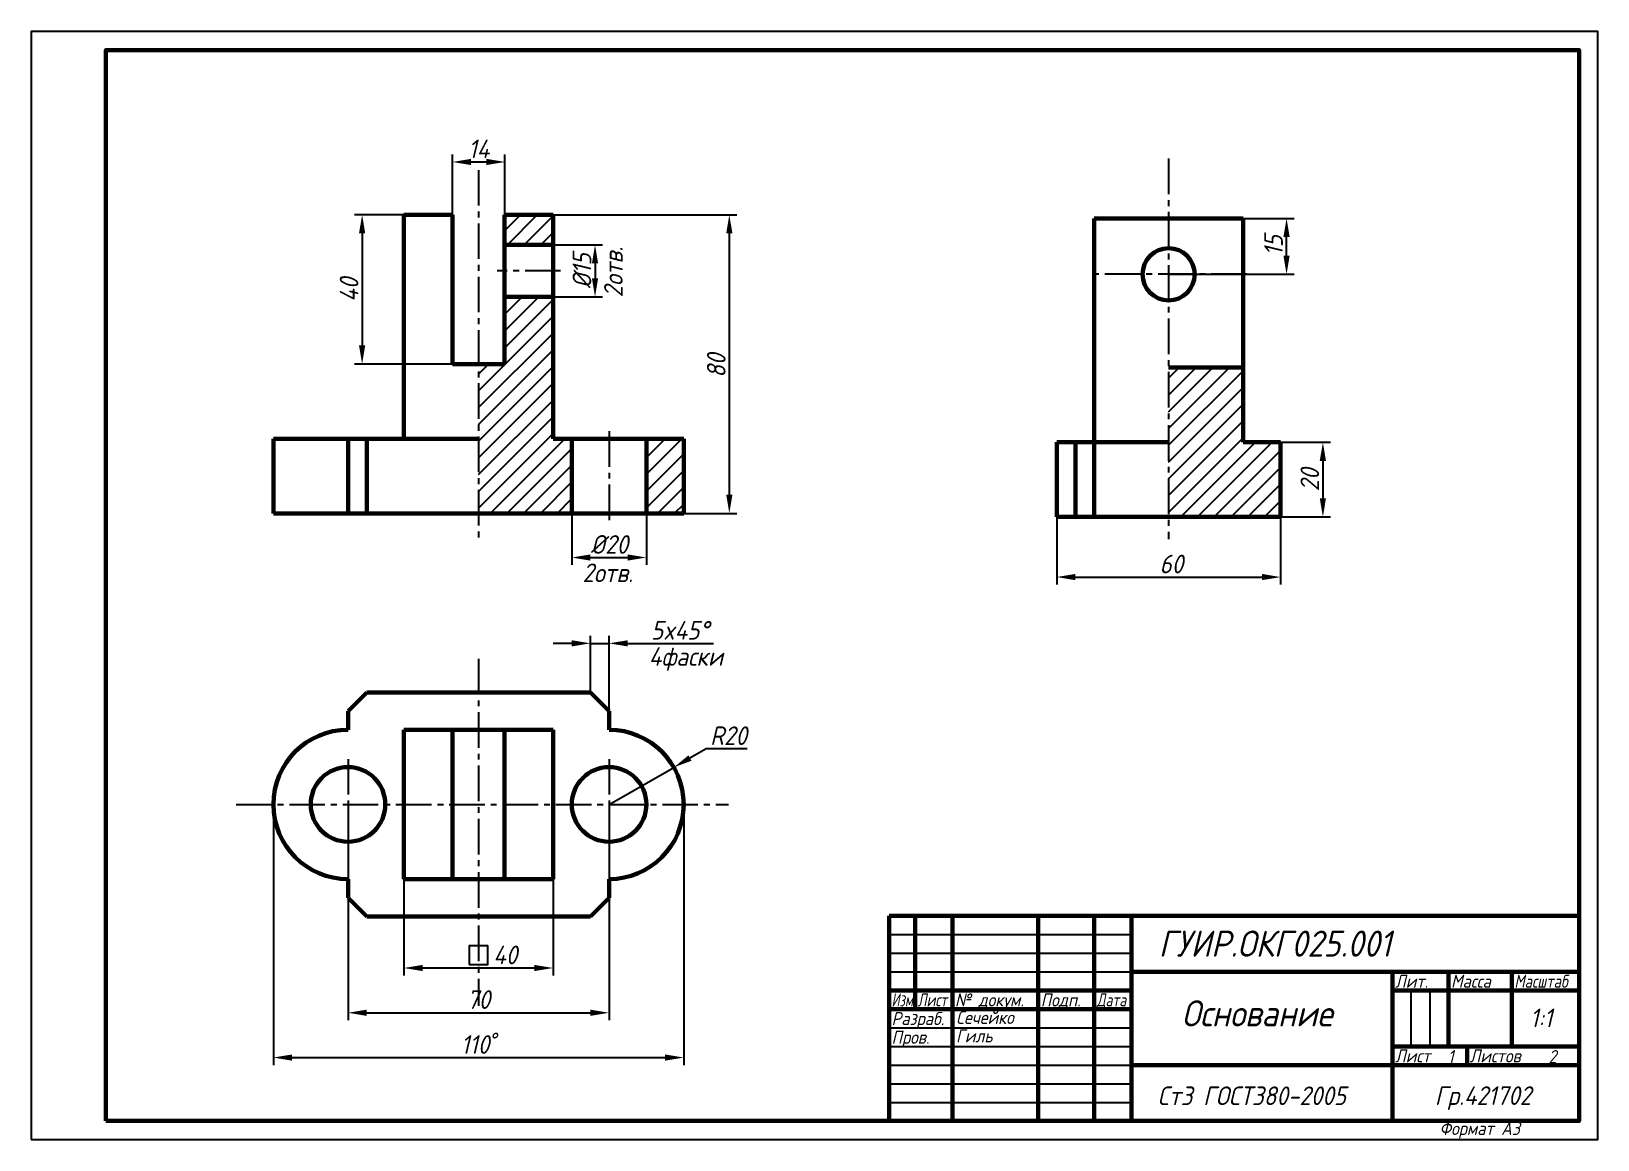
# Model space of a CAD drawing. Header units: millimetres. Extents: x 0 to 420, y 0 to 297.
import ezdxf

# ---------------------------------------------------------------- set-up
doc = ezdxf.new("R2010")
doc.units = ezdxf.units.MM
doc.header["$LTSCALE"] = 0.5
doc.linetypes.add('осевая2', pattern=[28.575, 19.05, -3.175, 3.175, -3.175])
doc.layers.get('0').update_dxf_attribs({"lineweight": 60})
doc.layers.get('Defpoints').update_dxf_attribs({"color": 5})
doc.layers.add('1-оси', color=1, linetype='осевая2')
doc.layers.add('3-размеры', color=6, linetype='Continuous')
doc.layers.add('2-штриховка', color=7, linetype='Continuous', true_color=0x00c7c7)
doc.layers.add('4-текст', color=7, linetype='Continuous', true_color=0x00ad00)
doc.styles.get("Standard").update_dxf_attribs({"font": 'isocpeui.ttf', "width": 0.9})
doc.dimstyles.new('Standart', dxfattribs={"dimtxt": 5, "dimasz": 5, "dimexe": 2, "dimexo": 0, "dimgap": 1, "dimtad": 1, "dimtoh": 1, "dimdec": 0, "dimtxsty": 'Standard', "dimcen": 2.5, "dimadec": 0, "dimazin": 0, "dimtfac": 1, "dimtdec": 0, "dimtmove": 0, "dimatfit": 3, "dimldrblk": 'DOTSMALL', "dimfxl": 1, "dimarcsym": 0})

# ---------------------------------------------------------------- blocks, each defined once
blk = doc.blocks.new('*D3')
at = {"layer": '3-размеры', "color": 0, "lineweight": -2, "transparency": 16777216}
for p, q in [((112.92, 247.83), (112.92, 264)), ((117.92, 262), (122, 262)), ((127, 247.83), (127, 264))]:
    blk.add_line(p, q, dxfattribs=at)
at = {"layer": '3-размеры', "color": 0, "transparency": 16777216}
for points in [[(117.92, 262.83), (117.92, 261.17), (112.92, 262)], [(122, 262.83), (122, 261.17), (127, 262)]]:
    blk.add_solid(points, dxfattribs=at)
at = {"layer": 'Defpoints', "color": 0, "transparency": 16777216}
for p in [(127, 262), (112.92, 247.83), (127, 247.83)]:
    blk.add_point(p, dxfattribs=at)
at = {"layer": '3-размеры', "color": 0, "transparency": 16777216, "insert": (120, 265.5), "char_height": 5, "attachment_point": 5}
blk.add_mtext('14', dxfattribs=at)
blk = doc.blocks.new('_DotSmall')
at = {"color": 0, "linetype": 'ByBlock', "const_width": 0.5}
blk.add_lwpolyline([(-0.0625, 0, 1), (0.0625, 0, 1)], format="xyb", close=True, dxfattribs=at)
blk = doc.blocks.new('*D7')
at = {"layer": '3-размеры', "color": 0, "lineweight": -2, "transparency": 16777216}
for p, q in [((180.95, 104.75), (176.61, 102.26)), ((191.98, 104.75), (180.95, 104.75)), ((154.92, 89.83), (172.28, 99.77))]:
    blk.add_line(p, q, dxfattribs=at)
at = {"layer": '3-размеры', "color": 0, "transparency": 16777216}
blk.add_solid([(176.2, 102.98), (177.03, 101.54), (172.28, 99.77)], dxfattribs=at)
at = {"layer": 'Defpoints', "color": 0, "transparency": 16777216}
for p in [(172.28, 99.77), (154.92, 89.83)]:
    blk.add_point(p, dxfattribs=at)
at = {"layer": '3-размеры', "color": 0, "transparency": 16777216, "insert": (186.96, 108.25), "char_height": 5, "attachment_point": 5}
blk.add_mtext('R20', dxfattribs=at)
blk = doc.blocks.new('*D8')
at = {"layer": '3-размеры', "color": 0, "lineweight": -2, "transparency": 16777216}
for p, q in [((64.92, 89.83), (64.92, 20)), ((174.92, 89.83), (174.92, 20)), ((69.92, 22), (169.92, 22))]:
    blk.add_line(p, q, dxfattribs=at)
at = {"layer": '3-размеры', "color": 0, "transparency": 16777216}
for points in [[(69.92, 22.83), (69.92, 21.17), (64.92, 22)], [(169.92, 22.83), (169.92, 21.17), (174.92, 22)]]:
    blk.add_solid(points, dxfattribs=at)
at = {"layer": 'Defpoints', "color": 0, "transparency": 16777216}
for p in [(64.92, 89.83), (174.92, 89.83), (174.92, 22)]:
    blk.add_point(p, dxfattribs=at)
at = {"layer": '3-размеры', "color": 0, "transparency": 16777216, "insert": (119, 25.5), "char_height": 5, "attachment_point": 5}
blk.add_mtext('110', dxfattribs=at)
blk = doc.blocks.new('*D9')
at = {"layer": '3-размеры', "color": 0, "lineweight": -2, "transparency": 16777216}
for p, q in [((99.92, 69.83), (99.92, 44)), ((139.92, 69.83), (139.92, 44)), ((104.92, 46), (134.92, 46))]:
    blk.add_line(p, q, dxfattribs=at)
at = {"layer": '3-размеры', "color": 0, "transparency": 16777216}
for points in [[(104.92, 46.83), (104.92, 45.17), (99.92, 46)], [(134.92, 46.83), (134.92, 45.17), (139.92, 46)]]:
    blk.add_solid(points, dxfattribs=at)
at = {"layer": 'Defpoints', "color": 0, "transparency": 16777216}
for p in [(99.92, 69.83), (139.92, 69.83), (139.92, 46)]:
    blk.add_point(p, dxfattribs=at)
at = {"layer": '3-размеры', "color": 0, "transparency": 16777216, "insert": (119.92, 49.5), "char_height": 5, "attachment_point": 5}
blk.add_mtext('     40', dxfattribs=at)
blk = doc.blocks.new('*D10')
at = {"layer": '3-размеры', "color": 0, "lineweight": -2, "transparency": 16777216}
for p, q in [((84.92, 89.83), (84.92, 32)), ((154.92, 89.83), (154.92, 32)), ((89.92, 34), (149.92, 34))]:
    blk.add_line(p, q, dxfattribs=at)
at = {"layer": '3-размеры', "color": 0, "transparency": 16777216}
for points in [[(89.92, 34.83), (89.92, 33.17), (84.92, 34)], [(149.92, 34.83), (149.92, 33.17), (154.92, 34)]]:
    blk.add_solid(points, dxfattribs=at)
at = {"layer": 'Defpoints', "color": 0, "transparency": 16777216}
for p in [(84.92, 89.83), (154.92, 89.83), (154.92, 34)]:
    blk.add_point(p, dxfattribs=at)
at = {"layer": '3-размеры', "color": 0, "transparency": 16777216, "insert": (119.92, 37.53), "char_height": 5, "attachment_point": 5}
blk.add_mtext('70', dxfattribs=at)
blk = doc.blocks.new('*D11')
at = {"layer": '3-размеры', "color": 0, "lineweight": -2, "transparency": 16777216}
for p, q in [((149.92, 119.83), (149.92, 135)), ((154.92, 114.83), (154.92, 135)), ((144.92, 133), (139.92, 133)), ((149.92, 133), (154.92, 133)), ((159.92, 133), (182.96, 133))]:
    blk.add_line(p, q, dxfattribs=at)
at = {"layer": '3-размеры', "color": 0, "transparency": 16777216}
for points in [[(144.92, 133.83), (144.92, 132.17), (149.92, 133)], [(159.92, 133.83), (159.92, 132.17), (154.92, 133)]]:
    blk.add_solid(points, dxfattribs=at)
at = {"layer": 'Defpoints', "color": 0, "transparency": 16777216}
for p in [(149.92, 133), (149.92, 119.83), (154.92, 114.83)]:
    blk.add_point(p, dxfattribs=at)
at = {"layer": '3-размеры', "color": 0, "transparency": 16777216, "insert": (173.94, 136.5), "char_height": 5, "width": 3.1636, "attachment_point": 5}
blk.add_mtext('5x45°', dxfattribs=at)
blk = doc.blocks.new('*D12')
at = {"layer": '3-размеры', "color": 0, "lineweight": -2, "transparency": 16777216}
for p, q in [((144.92, 167.83), (144.92, 154)), ((164.92, 167.83), (164.92, 154)), ((149.92, 156), (159.92, 156))]:
    blk.add_line(p, q, dxfattribs=at)
at = {"layer": '3-размеры', "color": 0, "transparency": 16777216}
for points in [[(149.92, 156.83), (149.92, 155.17), (144.92, 156)], [(159.92, 156.83), (159.92, 155.17), (164.92, 156)]]:
    blk.add_solid(points, dxfattribs=at)
at = {"layer": 'Defpoints', "color": 0, "transparency": 16777216}
for p in [(144.92, 167.83), (164.92, 167.83), (164.92, 156)]:
    blk.add_point(p, dxfattribs=at)
at = {"layer": '3-размеры', "color": 0, "transparency": 16777216, "insert": (155, 159.5), "char_height": 5, "width": 6.2966, "attachment_point": 5}
blk.add_mtext('%%C20', dxfattribs=at)
blk = doc.blocks.new('*D13')
at = {"layer": '3-размеры', "color": 0, "lineweight": -2, "transparency": 16777216}
for p, q in [((274.95, 166.89), (274.95, 148.76)), ((334.95, 166.89), (334.95, 148.76)), ((279.95, 150.76), (329.95, 150.76))]:
    blk.add_line(p, q, dxfattribs=at)
at = {"layer": '3-размеры', "color": 0, "transparency": 16777216}
for points in [[(279.95, 151.6), (279.95, 149.93), (274.95, 150.76)], [(329.95, 151.6), (329.95, 149.93), (334.95, 150.76)]]:
    blk.add_solid(points, dxfattribs=at)
at = {"layer": 'Defpoints', "color": 0, "transparency": 16777216}
for p in [(274.95, 166.89), (334.95, 166.89), (334.95, 150.76)]:
    blk.add_point(p, dxfattribs=at)
at = {"layer": '3-размеры', "color": 0, "transparency": 16777216, "insert": (305.69, 154.26), "char_height": 5, "attachment_point": 5}
blk.add_mtext('60', dxfattribs=at)
blk = doc.blocks.new('*D16')
at = {"layer": '3-размеры', "color": 0, "lineweight": -2, "transparency": 16777216}
for p, q in [((304.95, 246.89), (338.58, 246.89)), ((336.58, 236.89), (336.58, 241.89)), ((304.95, 231.89), (338.58, 231.89))]:
    blk.add_line(p, q, dxfattribs=at)
at = {"layer": '3-размеры', "color": 0, "transparency": 16777216}
for points in [[(335.75, 241.89), (337.41, 241.89), (336.58, 246.89)], [(335.75, 236.89), (337.41, 236.89), (336.58, 231.89)]]:
    blk.add_solid(points, dxfattribs=at)
at = {"layer": 'Defpoints', "color": 0, "transparency": 16777216}
for p in [(304.95, 246.89), (336.58, 246.89), (304.95, 231.89)]:
    blk.add_point(p, dxfattribs=at)
at = {"layer": '3-размеры', "color": 0, "transparency": 16777216, "insert": (333.08, 239.64), "char_height": 5, "attachment_point": 5, "rotation": 90}
blk.add_mtext('15', dxfattribs=at)
blk = doc.blocks.new('*D17')
at = {"layer": '3-размеры', "color": 0, "lineweight": -2, "transparency": 16777216}
for p, q in [((139.92, 247.83), (189.16, 247.83)), ((187.16, 242.83), (187.16, 172.83)), ((139.92, 167.83), (189.16, 167.83))]:
    blk.add_line(p, q, dxfattribs=at)
at = {"layer": '3-размеры', "color": 0, "transparency": 16777216}
for points in [[(186.33, 242.83), (188, 242.83), (187.16, 247.83)], [(186.33, 172.83), (188, 172.83), (187.16, 167.83)]]:
    blk.add_solid(points, dxfattribs=at)
at = {"layer": 'Defpoints', "color": 0, "transparency": 16777216}
for p in [(139.92, 247.83), (139.92, 167.83), (187.16, 167.83)]:
    blk.add_point(p, dxfattribs=at)
at = {"layer": '3-размеры', "color": 0, "transparency": 16777216, "insert": (183.66, 207.41), "char_height": 5, "attachment_point": 5, "rotation": 90}
blk.add_mtext('80', dxfattribs=at)
blk = doc.blocks.new('*D18')
at = {"layer": '3-размеры', "color": 0, "lineweight": -2, "transparency": 16777216}
for p, q in [((112.92, 247.83), (86.7, 247.83)), ((88.7, 242.83), (88.7, 212.83)), ((112.92, 207.83), (86.7, 207.83))]:
    blk.add_line(p, q, dxfattribs=at)
at = {"layer": '3-размеры', "color": 0, "transparency": 16777216}
for points in [[(87.86, 242.83), (89.53, 242.83), (88.7, 247.83)], [(87.86, 212.83), (89.53, 212.83), (88.7, 207.83)]]:
    blk.add_solid(points, dxfattribs=at)
at = {"layer": 'Defpoints', "color": 0, "transparency": 16777216}
for p in [(112.92, 247.83), (88.7, 207.83), (112.92, 207.83)]:
    blk.add_point(p, dxfattribs=at)
at = {"layer": '3-размеры', "color": 0, "transparency": 16777216, "insert": (85.2, 227.75), "char_height": 5, "attachment_point": 5, "rotation": 90}
blk.add_mtext('40', dxfattribs=at)
blk = doc.blocks.new('*D19')
at = {"layer": '3-размеры', "color": 0, "lineweight": -2, "transparency": 16777216}
for p, q in [((139.92, 239.83), (153.15, 239.83)), ((151.15, 234.83), (151.15, 230.83)), ((139.92, 225.83), (153.15, 225.83))]:
    blk.add_line(p, q, dxfattribs=at)
at = {"layer": '3-размеры', "color": 0, "transparency": 16777216}
for points in [[(150.32, 234.83), (151.98, 234.83), (151.15, 239.83)], [(150.32, 230.83), (151.98, 230.83), (151.15, 225.83)]]:
    blk.add_solid(points, dxfattribs=at)
at = {"layer": 'Defpoints', "color": 0, "transparency": 16777216}
for p in [(139.92, 239.83), (139.92, 225.83), (151.15, 225.83)]:
    blk.add_point(p, dxfattribs=at)
at = {"layer": '3-размеры', "color": 0, "transparency": 16777216, "insert": (147.65, 232.83), "char_height": 5, "attachment_point": 5, "rotation": 90}
blk.add_mtext('%%C15', dxfattribs=at)
blk = doc.blocks.new('*D20')
at = {"layer": '3-размеры', "color": 0, "lineweight": -2, "transparency": 16777216}
for p, q in [((334.95, 186.89), (348.32, 186.89)), ((346.32, 181.89), (346.32, 171.89)), ((334.95, 166.89), (348.32, 166.89))]:
    blk.add_line(p, q, dxfattribs=at)
at = {"layer": '3-размеры', "color": 0, "transparency": 16777216}
for points in [[(345.48, 181.89), (347.15, 181.89), (346.32, 186.89)], [(345.48, 171.89), (347.15, 171.89), (346.32, 166.89)]]:
    blk.add_solid(points, dxfattribs=at)
at = {"layer": 'Defpoints', "color": 0, "transparency": 16777216}
for p in [(334.95, 186.89), (334.95, 166.89), (346.32, 166.89)]:
    blk.add_point(p, dxfattribs=at)
at = {"layer": '3-размеры', "color": 0, "transparency": 16777216, "insert": (342.82, 176.81), "char_height": 5, "attachment_point": 5, "rotation": 90}
blk.add_mtext('20', dxfattribs=at)

msp = doc.modelspace()

# ---------------------------------------------------------------- hatches: boundary and pattern name
at = {"layer": '2-штриховка'}
h = msp.add_hatch(dxfattribs=at)
h.set_pattern_fill('ANSI31', color=256)
h.set_pattern_definition([(45, (-5.0783, -5.1682), (-2.245064, 2.245064), [])])
h.paths.add_polyline_path([(126.92, 207.83), (119.92, 207.83), (119.92, 187.83), (139.92, 187.83), (139.92, 225.83), (126.92, 225.83)])
h.paths.add_polyline_path([(144.92, 187.83), (139.92, 187.83), (119.92, 187.83), (119.92, 167.83), (144.92, 167.83)])
h.paths.add_polyline_path([(174.92, 187.83), (164.92, 187.83), (164.92, 167.83), (174.92, 167.83)])
h.paths.add_polyline_path([(126.92, 247.83), (126.92, 239.83), (139.92, 239.83), (139.92, 247.83)])
h = msp.add_hatch(dxfattribs=at)
h.set_pattern_fill('ANSI31', color=256)
h.set_pattern_definition([(45, (31.9533, -6.108), (-2.245064, 2.245064), [])])
h.paths.add_polyline_path([(324.95, 206.89), (304.95, 206.89), (304.95, 166.89), (334.95, 166.89), (334.95, 186.89), (324.95, 186.89)])

# ---------------------------------------------------------------- linework, layer by layer
for p, q in [((99.92, 187.83), (99.92, 247.83)), ((99.92, 247.83), (112.92, 247.83)), ((112.92, 247.83), (112.92, 207.83)), ((139.92, 247.83), (126.92, 247.83)), ((126.92, 247.83), (126.92, 207.83)), ((139.92, 187.83), (139.92, 247.83)), ((324.95, 246.89), (284.95, 246.89)), ((284.95, 246.89), (284.95, 186.89)), ((324.95, 186.89), (324.95, 246.89)), ((139.92, 239.83), (126.92, 239.83)), ((126.92, 239.83), (126.92, 225.83)), ((139.92, 232.83), (139.92, 239.83)), ((126.92, 225.83), (139.92, 225.83)), ((112.92, 207.83), (119.92, 207.83)), ((126.92, 207.83), (119.92, 207.83)), ((324.95, 206.89), (304.95, 206.89)), ((64.92, 167.83), (64.92, 187.83)), ((64.92, 187.83), (119.92, 187.83)), ((64.92, 187.83), (99.92, 187.83)), ((84.92, 187.83), (84.92, 167.83)), ((84.92, 187.83), (89.92, 187.83)), ((89.92, 187.83), (89.92, 167.83)), ((174.92, 187.83), (139.92, 187.83)), ((139.92, 187.83), (174.92, 187.83)), ((144.92, 167.83), (144.92, 187.83)), ((154.92, 187.83), (149.92, 187.83)), ((174.92, 187.83), (154.92, 187.83)), ((174.92, 187.83), (154.92, 187.83)), ((154.92, 187.83), (164.92, 187.83)), ((164.92, 187.83), (164.92, 167.83)), ((174.92, 167.83), (174.92, 187.83)), ((174.92, 167.83), (174.92, 187.83)), ((284.95, 186.89), (274.95, 186.89)), ((274.95, 186.89), (274.95, 166.89)), ((279.95, 186.89), (279.95, 166.89)), ((284.95, 186.89), (284.95, 166.89)), ((284.95, 186.89), (304.95, 186.89)), ((334.95, 186.89), (324.95, 186.89)), ((334.95, 166.89), (334.95, 186.89)), ((64.92, 167.83), (174.92, 167.83)), ((164.92, 167.83), (144.92, 167.83)), ((274.95, 166.89), (334.95, 166.89)), ((89.92, 119.83), (84.92, 114.83)), ((89.92, 119.83), (84.92, 114.83)), ((89.92, 119.83), (149.65, 119.83)), ((90.2, 119.83), (89.92, 119.83)), ((149.92, 119.83), (90.2, 119.83)), ((149.65, 119.83), (149.92, 119.83)), ((149.92, 119.83), (154.92, 114.83)), ((84.92, 114.83), (84.92, 109.83)), ((84.92, 114.83), (84.92, 114.33)), ((84.92, 114.33), (84.92, 109.83)), ((84.92, 113.71), (84.92, 109.83)), ((154.92, 114.83), (154.92, 114.33)), ((154.92, 114.33), (154.92, 109.83)), ((154.92, 113.71), (154.92, 109.83)), ((99.92, 89.83), (99.92, 109.83)), ((99.92, 109.83), (139.92, 109.83)), ((112.92, 109.83), (112.92, 69.83)), ((126.92, 109.83), (126.92, 69.83)), ((139.92, 109.83), (139.92, 69.83)), ((99.92, 69.83), (99.92, 89.83)), ((84.92, 69.83), (84.92, 64.83)), ((84.92, 69.83), (84.92, 64.83)), ((139.92, 69.83), (99.92, 69.83)), ((154.92, 69.83), (154.92, 64.83)), ((84.92, 64.83), (89.92, 59.83)), ((89.92, 59.83), (84.92, 64.83)), ((149.92, 59.83), (154.92, 64.83)), ((89.92, 59.83), (149.92, 59.83)), ((149.92, 59.83), (89.92, 59.83)), ((365, 45), (365, 40))]:
    msp.add_line(p, q)
at = {"lineweight": 60}
for p, q in [((415, 60), (230, 60)), ((230, 5), (230, 60)), ((237, 60), (237, 35)), ((247, 5), (247, 60)), ((270, 60), (270, 5)), ((285, 5), (285, 60)), ((295, 60), (295, 5)), ((295, 45), (415, 45)), ((365, 5), (365, 45)), ((380, 45), (380, 25)), ((397, 25), (397, 45)), ((230, 40), (295, 40)), ((365, 40), (415, 40)), ((230, 35), (295, 35)), ((365, 25), (415, 25)), ((385, 20), (385, 25)), ((295, 20), (415, 20))]:
    msp.add_line(p, q, dxfattribs=at)
at = {"lineweight": -3}
for p, q in [((230, 55), (295, 55)), ((230, 50), (295, 50)), ((230, 45), (295, 45)), ((370, 25), (370, 40)), ((375, 40), (375, 25)), ((230, 30), (295, 30)), ((230, 25), (295, 25)), ((230, 20), (295, 20)), ((230, 15), (295, 15)), ((230, 10), (295, 10))]:
    msp.add_line(p, q, dxfattribs=at)
at = {"lineweight": 60}
msp.add_lwpolyline([(20, 5), (415, 5), (415, 292), (20, 292)], close=True, dxfattribs=at)
for centre, radius in [((304.95, 231.89), 7), ((84.92, 89.83), 10), ((154.92, 89.83), 10)]:
    msp.add_circle(centre, radius)
for centre, start, end in [((84.92, 89.83), 90, 270), ((154.92, 89.83), 270, 90)]:
    msp.add_arc(centre, 20, start, end)
at = {"layer": '1-оси'}
for p, q in [((304.95, 262.89), (304.95, 160.89)), ((119.92, 259.83), (119.92, 160.83)), ((139.92, 247.83), (139.92, 232.83)), ((141.92, 232.83), (124.92, 232.83)), ((325.92, 231.89), (283.94, 231.89)), ((154.92, 189.83), (154.92, 165.83)), ((119.92, 128.83), (119.92, 35.83)), ((84.92, 102), (84.92, 78)), ((154.92, 102), (154.92, 78)), ((54.92, 89.83), (186.92, 89.83))]:
    msp.add_line(p, q, dxfattribs=at)
at = {"layer": '3-размеры'}
msp.add_lwpolyline([(117.43, 46.97), (122.43, 46.97), (122.43, 51.96), (117.43, 51.96)], close=True, dxfattribs=at)
at = {"layer": 'Defpoints'}
msp.add_lwpolyline([(0, 0), (420, 0), (420, 297), (0, 297)], close=True, dxfattribs=at)

# ---------------------------------------------------------------- texts
at = {"lineweight": -3, "width": 0.9}
msp.add_text('Формат А3', height=3.5, dxfattribs=at).set_placement((377.6, 1.25))
at = {"layer": '3-размеры', "width": 0.9}
msp.add_text('°', height=4, dxfattribs=at).set_placement((122.64, 24.69))
at = {"layer": '3-размеры', "insert": (153.58, 225.7), "char_height": 5, "attachment_point": 1, "rotation": 90}
msp.add_mtext_dynamic_manual_height_columns('2отв.', width=7.5829, gutter_width=35, heights=[0], dxfattribs=at)
at = {"layer": '3-размеры', "char_height": 5, "attachment_point": 1}
for s, width, heights, insert in [('2отв.', 32, [0], (147.77, 154.4)), ('4фаски', 29.3464, [10.07], (165.57, 131.98))]:
    msp.add_mtext_dynamic_manual_height_columns(s, width=width, gutter_width=25, heights=heights, dxfattribs=dict(at, insert=insert))
at = {"layer": '4-текст', "width": 0.9}
for s, height, p in [('ГУИР.ОКГ025.001', 7, (302.3, 49.03)), ('Сечейко', 3.5, (248, 31)), ('Основание', 7, (308.45, 30.34)), ('1:1', 5, (401.88, 30.14)), ('Гиль', 3.5, (247.95, 26.07)), ('Ст3 ГОСТ380-2005', 5, (302.02, 9.26)), ('Гр.421702', 5, (376.33, 9.3))]:
    msp.add_text(s, height=height, dxfattribs=at).set_placement(p)
at = {"layer": '4-текст', "lineweight": -3}
for s, width, p in [('Лит.', 0.9, (365.67, 40.7)), ('Масса', 0.9, (380.67, 40.7)), ('Масштаб', 0.8, (397.67, 40.7)), ('Изм.', 0.7, (230.67, 35.7)), ('Лист', 0.75, (237.67, 35.7)), ('№ докум.', 0.9, (247.67, 35.7)), ('Подп.', 0.9, (270.67, 35.7)), ('Дата', 0.75, (285.67, 35.7)), ('Разраб.', 0.9, (230.67, 30.7)), ('Пров.', 0.9, (230.67, 25.7)), ('Лист', 0.9, (365.67, 20.7)), ('1', 0.9, (379.83, 20.51)), ('Листов', 0.9, (385.67, 20.7)), ('2', 0.9, (406.83, 20.51))]:
    msp.add_text(s, height=3.5, dxfattribs=dict(at, width=width)).set_placement(p)

# ---------------------------------------------------------------- dimensions: what is measured, and where the dimension line sits
at = {"layer": '3-размеры'}
for base, p1, p2, picture, middle in [((127, 262), (112.92, 247.83), (127, 247.83), '*D3', (120, 262)), ((334.95, 150.76), (274.95, 166.89), (334.95, 166.89), '*D13', (305.69, 150.76)), ((174.92, 22), (64.92, 89.83), (174.92, 89.83), '*D8', (119, 22)), ((154.92, 34), (84.92, 89.83), (154.92, 89.83), '*D10', (119.92, 34))]:
    dim = msp.add_linear_dim(base=base, p1=p1, p2=p2, dimstyle='Standart', dxfattribs=at)
    dim.commit()
    dim.dimension.update_dxf_attribs({"geometry": picture, "text_midpoint": middle, "dimtype": 160})
for base, p1, p2, picture, middle in [((88.7, 207.83), (112.92, 247.83), (112.92, 207.83), '*D18', (88.7, 227.75)), ((187.16, 167.83), (139.92, 247.83), (139.92, 167.83), '*D17', (187.16, 207.41)), ((336.58, 246.89), (304.95, 231.89), (304.95, 246.89), '*D16', (336.58, 239.64)), ((346.32, 166.89), (334.95, 186.89), (334.95, 166.89), '*D20', (346.32, 176.81))]:
    dim = msp.add_linear_dim(base=base, p1=p1, p2=p2, angle=90, dimstyle='Standart', dxfattribs=at)
    dim.commit()
    dim.dimension.update_dxf_attribs({"geometry": picture, "text_midpoint": middle, "dimtype": 160})
dim = msp.add_linear_dim(base=(151.15, 225.83), p1=(139.92, 239.83), p2=(139.92, 225.83), angle=270, text='%%C15', dimstyle='Standart', dxfattribs=at)
dim.commit()
dim.dimension.update_dxf_attribs({"geometry": '*D19', "text_midpoint": (151.15, 232.83), "dimtype": 161})
for base, p1, p2, text, picture, middle in [((164.92, 156), (144.92, 167.83), (164.92, 167.83), '%%C<>', '*D12', (155, 156)), ((149.92, 133), (154.92, 114.83), (149.92, 119.83), '5x45°', '*D11', (173.94, 133)), ((139.92, 46), (99.92, 69.83), (139.92, 69.83), '     <>', '*D9', (119.92, 46))]:
    dim = msp.add_linear_dim(base=base, p1=p1, p2=p2, text=text, dimstyle='Standart', dxfattribs=at)
    dim.commit()
    dim.dimension.update_dxf_attribs({"geometry": picture, "text_midpoint": middle, "dimtype": 160})
dim = msp.add_radius_dim(center=(154.92, 89.83), mpoint=(172.28, 99.77), dimstyle='Standart', dxfattribs=at)
dim.commit()
dim.dimension.update_dxf_attribs({"geometry": '*D7', "text_midpoint": (186.96, 108.25)})

doc.saveas('drawing.dxf')
